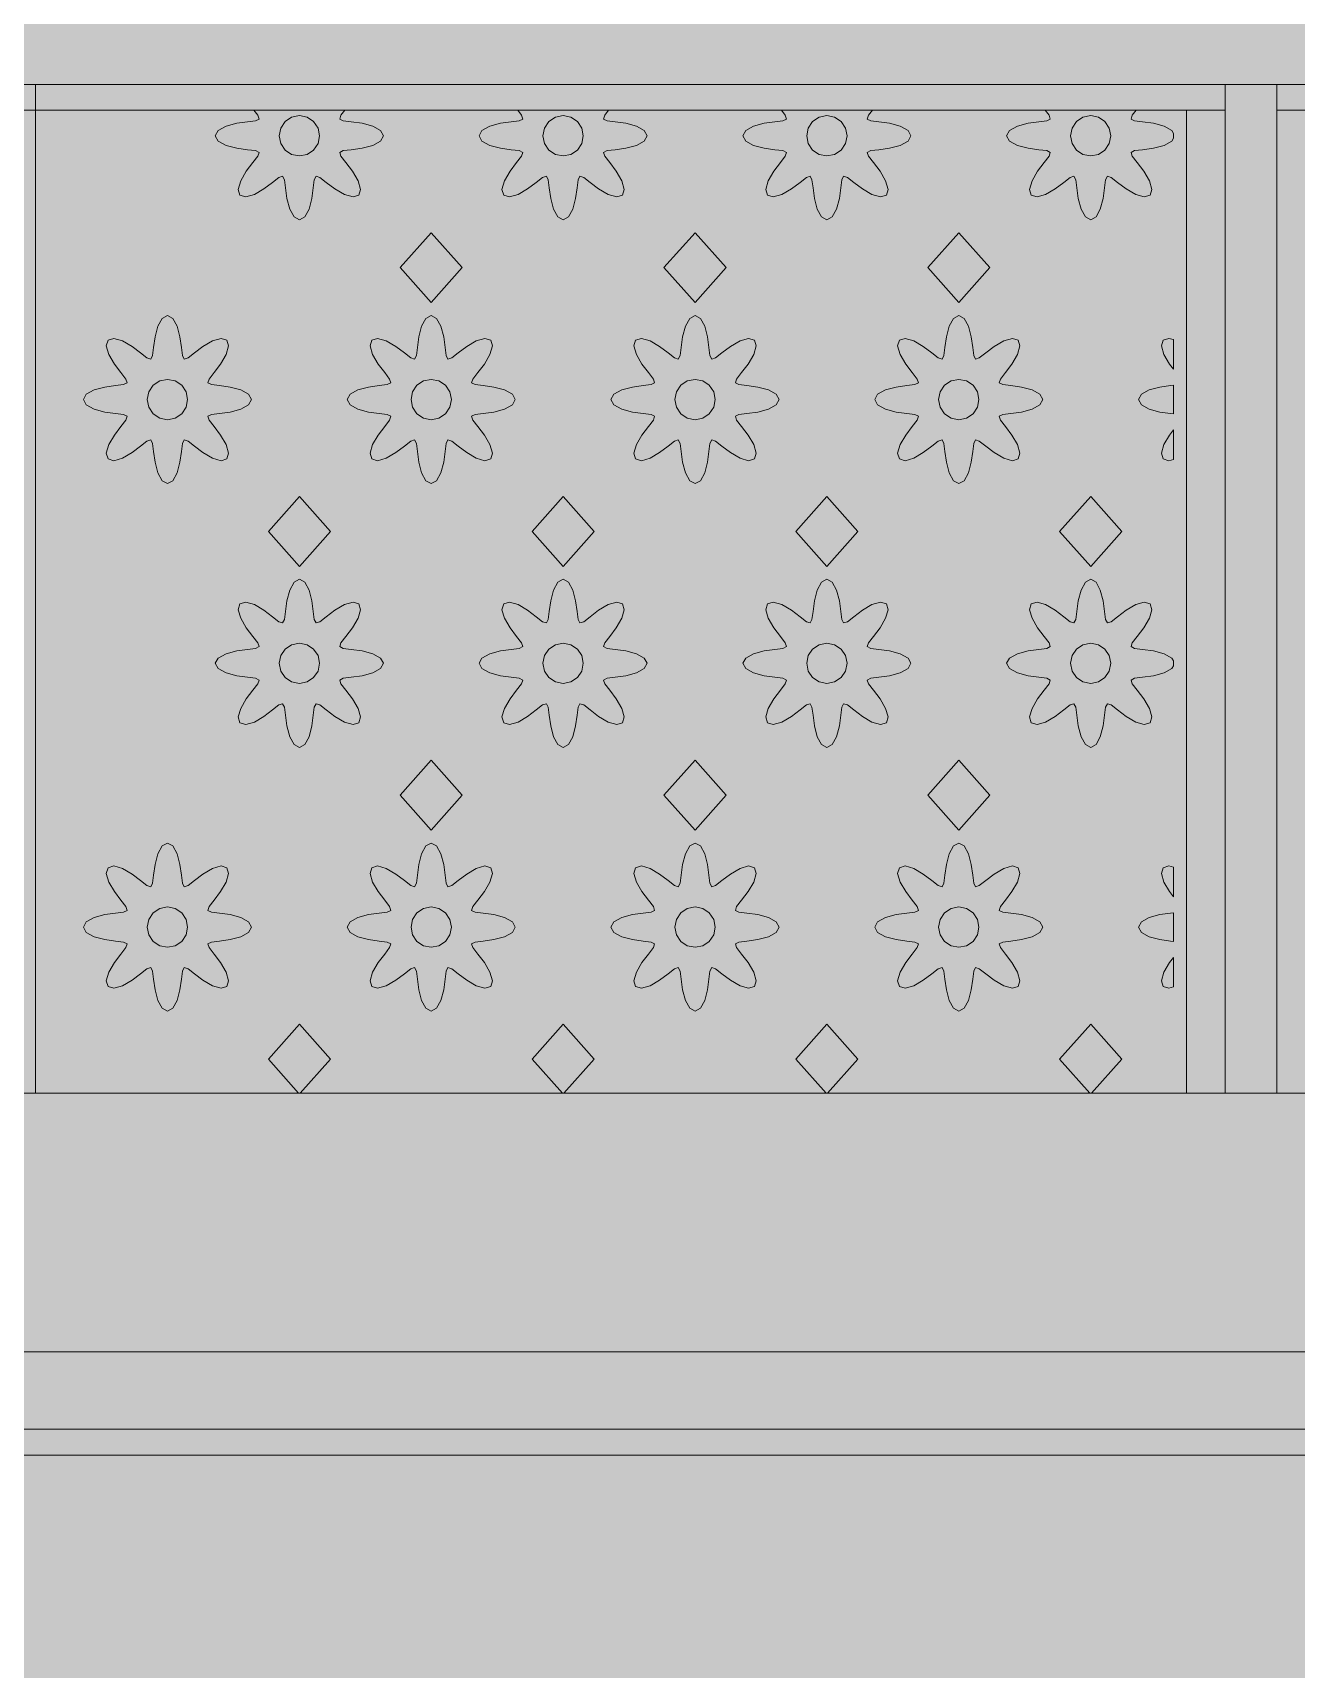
# Model space of a CAD drawing. Header units: millimetres. Extents: x -2000 to 16000, y -1200 to 12411.
# Drawn here: x 11342 to 12088, y 3492 to 4458 of the extents above; entities that cross this region are included whole.
import ezdxf

# ---------------------------------------------------------------- set-up
doc = ezdxf.new("R2010")
doc.units = ezdxf.units.MM
for name, color, linetype, lineweight, true_color in [('00_WHITE_BACKGROUND', 7, 'Continuous', 18, 0xffffff), ('02_CORNICES', 7, 'Continuous', 18, 0x000000), ('03_FRAMES_DOORS', 7, 'Continuous', 18, 0x000000), ('06_ORNAMENT', 7, 'Continuous', 18, 0x000000), ('07_RAILINGS', 7, 'Continuous', 18, 0x000000)]:
    doc.layers.add(name, color=color, linetype=linetype, lineweight=lineweight, true_color=true_color)

msp = doc.modelspace()

# ---------------------------------------------------------------- linework, layer by layer
at = {"layer": '00_WHITE_BACKGROUND', "lineweight": 18, "true_color": 0xffffff}
msp.add_solid([(-2000, -1200), (16000, -1200), (-2000, 12410.687), (16000, 12410.687)], dxfattribs=at)
at = {"layer": '02_CORNICES', "color": 7, "lineweight": 18, "true_color": 0x000000}
for points in [[(13404.5802, 3679.3893), (13068.7023, 3679.3893), (11053.4351, 3679.3893), (10717.5573, 3679.3893)], [(10519.084, 3618.3206), (13938.9313, 3618.3206), (13938.9313, 3633.5878)]]:
    msp.add_lwpolyline(points, dxfattribs=at)
at = {"layer": '03_FRAMES_DOORS', "color": 7, "lineweight": 18, "true_color": 0x000000}
for points in [[(12022.9008, 4412.2137), (11993.2366, 4412.2137), (11939.5878, 4412.2137), (11837.5115, 4412.2137), (11783.8626, 4412.2137), (11681.7863, 4412.2137), (11628.1374, 4412.2137), (11526.0611, 4412.2137), (11472.4122, 4412.2137), (11343.5115, 4412.2137), (11312.9771, 4412.2137), (11236.6412, 4412.2137)], [(12022.9008, 3832.0611), (12045.8015, 3832.0611), (12045.8015, 4412.2137), (12022.9008, 4412.2137)], [(12022.9008, 4412.2137), (12022.9008, 3832.0611)], [(12099.2366, 4412.2137), (12076.3359, 4412.2137), (12076.3359, 3832.0611), (12099.2366, 3832.0611)], [(11343.5115, 3832.0611), (11498.7939, 3832.0611), (11499.6794, 3832.0611), (11654.5191, 3832.0611), (11655.4046, 3832.0611), (11810.2443, 3832.0611), (11811.1298, 3832.0611), (11965.9695, 3832.0611), (11966.855, 3832.0611), (12022.9008, 3832.0611)]]:
    msp.add_lwpolyline(points, dxfattribs=at)
at = {"layer": '06_ORNAMENT', "color": 7, "lineweight": 18, "true_color": 0x000000}
for points in [[(11472.4122, 4412.2137), (11474.6718, 4409.3282), (11475.4046, 4407.084), (11473.2977, 4406.0153), (11468.5649, 4405.4198), (11462.2443, 4404.5649), (11455.9389, 4402.9008), (11451.313, 4400.3511), (11449.6183, 4397.2061), (11451.313, 4394.0611), (11455.9389, 4391.5115), (11462.2443, 4389.8473), (11468.5649, 4388.9771), (11473.2977, 4388.3969), (11475.4046, 4387.3282), (11474.6718, 4385.084), (11471.7405, 4381.3282), (11467.8779, 4376.2595), (11464.5954, 4370.626), (11463.1298, 4365.542), (11464.1527, 4362.1221), (11467.5725, 4361.0992), (11472.6565, 4362.5649), (11478.2901, 4365.8473), (11483.3588, 4369.6947), (11487.1145, 4372.626), (11489.3588, 4373.3588), (11490.4275, 4371.2672), (11491.0229, 4366.5344), (11491.8779, 4360.2137), (11493.542, 4353.9084), (11496.0916, 4349.2824), (11499.2366, 4347.5878), (11502.3817, 4349.2824), (11504.9313, 4353.9084), (11506.5954, 4360.2137), (11507.4504, 4366.5344), (11508.0458, 4371.2672), (11509.1145, 4373.3588), (11511.3588, 4372.626), (11515.1145, 4369.6947), (11520.1832, 4365.8473), (11525.8168, 4362.5649), (11530.9008, 4361.0992), (11534.3206, 4362.1221), (11535.3435, 4365.542), (11533.8779, 4370.626), (11530.5954, 4376.2595), (11526.7328, 4381.3282), (11523.8015, 4385.084), (11523.0687, 4387.3282), (11525.1756, 4388.3969), (11529.9084, 4388.9771), (11536.229, 4389.8473), (11542.5344, 4391.5115), (11547.1603, 4394.0611), (11548.855, 4397.2061), (11547.1603, 4400.3511), (11542.5344, 4402.9008), (11536.229, 4404.5649), (11529.9084, 4405.4198), (11525.1756, 4406.0153), (11523.0687, 4407.084), (11523.8015, 4409.3282), (11526.0611, 4412.2137)], [(11628.1374, 4412.2137), (11630.3969, 4409.3282), (11631.1298, 4407.084), (11629.0229, 4406.0153), (11624.2901, 4405.4198), (11617.9695, 4404.5649), (11611.6641, 4402.9008), (11607.0382, 4400.3511), (11605.3435, 4397.2061), (11607.0382, 4394.0611), (11611.6641, 4391.5115), (11617.9695, 4389.8473), (11624.2901, 4388.9771), (11629.0229, 4388.3969), (11631.1298, 4387.3282), (11630.3969, 4385.084), (11627.4656, 4381.3282), (11623.6031, 4376.2595), (11620.3206, 4370.626), (11618.855, 4365.542), (11619.8779, 4362.1221), (11623.2977, 4361.0992), (11628.3817, 4362.5649), (11634.0153, 4365.8473), (11639.084, 4369.6947), (11642.8397, 4372.626), (11645.084, 4373.3588), (11646.1527, 4371.2672), (11646.7481, 4366.5344), (11647.6031, 4360.2137), (11649.2672, 4353.9084), (11651.8168, 4349.2824), (11654.9618, 4347.5878), (11658.1069, 4349.2824), (11660.6565, 4353.9084), (11662.3206, 4360.2137), (11663.1756, 4366.5344), (11663.771, 4371.2672), (11664.8397, 4373.3588), (11667.084, 4372.626), (11670.8397, 4369.6947), (11675.9084, 4365.8473), (11681.542, 4362.5649), (11686.626, 4361.0992), (11690.0458, 4362.1221), (11691.0687, 4365.542), (11689.6031, 4370.626), (11686.3206, 4376.2595), (11682.458, 4381.3282), (11679.5267, 4385.084), (11678.7939, 4387.3282), (11680.9008, 4388.3969), (11685.6336, 4388.9771), (11691.9542, 4389.8473), (11698.2595, 4391.5115), (11702.8855, 4394.0611), (11704.5802, 4397.2061), (11702.8855, 4400.3511), (11698.2595, 4402.9008), (11691.9542, 4404.5649), (11685.6336, 4405.4198), (11680.9008, 4406.0153), (11678.7939, 4407.084), (11679.5267, 4409.3282), (11681.7863, 4412.2137)], [(11783.8626, 4412.2137), (11786.1221, 4409.3282), (11786.855, 4407.084), (11784.7481, 4406.0153), (11780.0153, 4405.4198), (11773.6947, 4404.5649), (11767.3893, 4402.9008), (11762.7634, 4400.3511), (11761.0687, 4397.2061), (11762.7634, 4394.0611), (11767.3893, 4391.5115), (11773.6947, 4389.8473), (11780.0153, 4388.9771), (11784.7481, 4388.3969), (11786.855, 4387.3282), (11786.1221, 4385.084), (11783.1908, 4381.3282), (11779.3282, 4376.2595), (11776.0458, 4370.626), (11774.5802, 4365.542), (11775.6031, 4362.1221), (11779.0229, 4361.0992), (11784.1069, 4362.5649), (11789.7405, 4365.8473), (11794.8092, 4369.6947), (11798.5649, 4372.626), (11800.8092, 4373.3588), (11801.8779, 4371.2672), (11802.4733, 4366.5344), (11803.3282, 4360.2137), (11804.9924, 4353.9084), (11807.542, 4349.2824), (11810.687, 4347.5878), (11813.8321, 4349.2824), (11816.3817, 4353.9084), (11818.0458, 4360.2137), (11818.9008, 4366.5344), (11819.4962, 4371.2672), (11820.5649, 4373.3588), (11822.8092, 4372.626), (11826.5649, 4369.6947), (11831.6336, 4365.8473), (11837.2672, 4362.5649), (11842.3511, 4361.0992), (11845.771, 4362.1221), (11846.7939, 4365.542), (11845.3282, 4370.626), (11842.0458, 4376.2595), (11838.1832, 4381.3282), (11835.2519, 4385.084), (11834.5191, 4387.3282), (11836.626, 4388.3969), (11841.3588, 4388.9771), (11847.6794, 4389.8473), (11853.9847, 4391.5115), (11858.6107, 4394.0611), (11860.3053, 4397.2061), (11858.6107, 4400.3511), (11853.9847, 4402.9008), (11847.6794, 4404.5649), (11841.3588, 4405.4198), (11836.626, 4406.0153), (11834.5191, 4407.084), (11835.2519, 4409.3282), (11837.5115, 4412.2137)], [(11939.5878, 4412.2137), (11941.8473, 4409.3282), (11942.5802, 4407.084), (11940.4733, 4406.0153), (11935.7405, 4405.4198), (11929.4198, 4404.5649), (11923.1145, 4402.9008), (11918.4885, 4400.3511), (11916.7939, 4397.2061), (11918.4885, 4394.0611), (11923.1145, 4391.5115), (11929.4198, 4389.8473), (11935.7405, 4388.9771), (11940.4733, 4388.3969), (11942.5802, 4387.3282), (11941.8473, 4385.084), (11938.916, 4381.3282), (11935.0534, 4376.2595), (11931.771, 4370.626), (11930.3053, 4365.542), (11931.3282, 4362.1221), (11934.7481, 4361.0992), (11939.8321, 4362.5649), (11945.4656, 4365.8473), (11950.5344, 4369.6947), (11954.2901, 4372.626), (11956.5344, 4373.3588), (11957.6031, 4371.2672), (11958.1985, 4366.5344), (11959.0534, 4360.2137), (11960.7176, 4353.9084), (11963.2672, 4349.2824), (11966.4122, 4347.5878), (11969.5573, 4349.2824), (11972.1069, 4353.9084), (11973.771, 4360.2137), (11974.626, 4366.5344), (11975.2214, 4371.2672), (11976.2901, 4373.3588), (11978.5344, 4372.626), (11982.2901, 4369.6947), (11987.3588, 4365.8473), (11992.9924, 4362.5649), (11998.0763, 4361.0992), (12001.4962, 4362.1221), (12002.5191, 4365.542), (12001.0534, 4370.626), (11997.771, 4376.2595), (11993.9084, 4381.3282), (11990.9771, 4385.084), (11990.2443, 4387.3282), (11992.3511, 4388.3969), (11997.084, 4388.9771), (12003.4046, 4389.8473), (12009.7099, 4391.5115), (12014.3359, 4394.0611), (12015.2672, 4395.7863), (12015.2672, 4398.6107), (12014.3359, 4400.3511), (12009.7099, 4402.9008), (12003.4046, 4404.5649), (11997.084, 4405.4198), (11992.3511, 4406.0153), (11990.2443, 4407.084), (11990.9771, 4409.3282), (11993.2366, 4412.2137)], [(11499.6794, 3832.0611), (11517.5573, 3852.1679), (11499.2366, 3872.7786), (11480.916, 3852.1679), (11498.7939, 3832.0611)], [(11655.4046, 3832.0611), (11673.2824, 3852.1679), (11654.9618, 3872.7786), (11636.6412, 3852.1679), (11654.5191, 3832.0611)], [(11811.1298, 3832.0611), (11829.0076, 3852.1679), (11810.687, 3872.7786), (11792.3664, 3852.1679), (11810.2443, 3832.0611)], [(11966.855, 3832.0611), (11984.7328, 3852.1679), (11966.4122, 3872.7786), (11948.0916, 3852.1679), (11965.9695, 3832.0611)]]:
    msp.add_lwpolyline(points, dxfattribs=at)
for points in [[(11487.3282, 4397.2061), (11488.229, 4392.6412), (11490.8092, 4388.7786), (11494.687, 4386.1985), (11499.2366, 4385.2977), (11503.7863, 4386.1985), (11507.6641, 4388.7786), (11510.2443, 4392.6412), (11511.145, 4397.2061), (11510.2443, 4401.7557), (11507.6641, 4405.6183), (11503.7863, 4408.1985), (11499.2366, 4409.1145), (11494.687, 4408.1985), (11490.8092, 4405.6183), (11488.229, 4401.7557)], [(11643.0534, 4397.2061), (11643.9542, 4392.6412), (11646.5344, 4388.7786), (11650.4122, 4386.1985), (11654.9618, 4385.2977), (11659.5115, 4386.1985), (11663.3893, 4388.7786), (11665.9695, 4392.6412), (11666.8702, 4397.2061), (11665.9695, 4401.7557), (11663.3893, 4405.6183), (11659.5115, 4408.1985), (11654.9618, 4409.1145), (11650.4122, 4408.1985), (11646.5344, 4405.6183), (11643.9542, 4401.7557)], [(11798.7786, 4397.2061), (11799.6794, 4392.6412), (11802.2595, 4388.7786), (11806.1374, 4386.1985), (11810.687, 4385.2977), (11815.2366, 4386.1985), (11819.1145, 4388.7786), (11821.6947, 4392.6412), (11822.5954, 4397.2061), (11821.6947, 4401.7557), (11819.1145, 4405.6183), (11815.2366, 4408.1985), (11810.687, 4409.1145), (11806.1374, 4408.1985), (11802.2595, 4405.6183), (11799.6794, 4401.7557)], [(11954.5038, 4397.2061), (11955.4046, 4392.6412), (11957.9847, 4388.7786), (11961.8626, 4386.1985), (11966.4122, 4385.2977), (11970.9618, 4386.1985), (11974.8397, 4388.7786), (11977.4198, 4392.6412), (11978.3206, 4397.2061), (11977.4198, 4401.7557), (11974.8397, 4405.6183), (11970.9618, 4408.1985), (11966.4122, 4409.1145), (11961.8626, 4408.1985), (11957.9847, 4405.6183), (11955.4046, 4401.7557)], [(11558.7786, 4319.3435), (11577.0992, 4298.7328), (11595.4198, 4319.3435), (11577.0992, 4339.9542)], [(11714.5038, 4319.3435), (11732.8244, 4298.7328), (11751.145, 4319.3435), (11732.8244, 4339.9542)], [(11870.229, 4319.3435), (11888.5496, 4298.7328), (11906.8702, 4319.3435), (11888.5496, 4339.9542)], [(11371.7557, 4241.4809), (11373.4504, 4238.3359), (11378.0763, 4235.7863), (11384.3817, 4234.1221), (11390.7023, 4233.2519), (11395.4351, 4232.6718), (11397.542, 4231.6031), (11396.8092, 4229.3588), (11393.8779, 4225.6031), (11390.0153, 4220.5344), (11386.7328, 4214.9008), (11385.2672, 4209.8168), (11386.2901, 4206.3969), (11389.7099, 4205.374), (11394.7939, 4206.8397), (11400.4275, 4210.1221), (11405.4962, 4213.9695), (11409.2519, 4216.9008), (11411.4962, 4217.6336), (11412.5649, 4215.542), (11413.1603, 4210.8092), (11414.0153, 4204.4885), (11415.6794, 4198.1832), (11418.229, 4193.5573), (11421.374, 4191.8626), (11424.5191, 4193.5573), (11427.0687, 4198.1832), (11428.7328, 4204.4885), (11429.5878, 4210.8092), (11430.1832, 4215.542), (11431.2519, 4217.6336), (11433.4962, 4216.9008), (11437.2519, 4213.9695), (11442.3206, 4210.1221), (11447.9542, 4206.8397), (11453.0382, 4205.374), (11456.458, 4206.3969), (11457.4809, 4209.8168), (11456.0153, 4214.9008), (11452.7328, 4220.5344), (11448.8702, 4225.6031), (11445.9389, 4229.3588), (11445.2061, 4231.6031), (11447.313, 4232.6718), (11452.0458, 4233.2519), (11458.3664, 4234.1221), (11464.6718, 4235.7863), (11469.2977, 4238.3359), (11470.9924, 4241.4809), (11469.2977, 4244.626), (11464.6718, 4247.1756), (11458.3664, 4248.8397), (11452.0458, 4249.6947), (11447.313, 4250.2901), (11445.2061, 4251.3588), (11445.9389, 4253.6031), (11448.8702, 4257.3588), (11452.7328, 4262.4275), (11456.0153, 4268.0611), (11457.4809, 4273.145), (11456.458, 4276.5649), (11453.0382, 4277.5878), (11447.9542, 4276.1221), (11442.3206, 4272.8397), (11437.2519, 4268.9771), (11433.4962, 4266.0458), (11431.2519, 4265.313), (11430.1832, 4267.4198), (11429.5878, 4272.1527), (11428.7328, 4278.458), (11427.0687, 4284.7634), (11424.5191, 4289.4046), (11421.374, 4291.0992), (11418.229, 4289.4046), (11415.6794, 4284.7634), (11414.0153, 4278.458), (11413.1603, 4272.1527), (11412.5649, 4267.4198), (11411.4962, 4265.313), (11409.2519, 4266.0458), (11405.4962, 4268.9771), (11400.4275, 4272.8397), (11394.7939, 4276.1221), (11389.7099, 4277.5878), (11386.2901, 4276.5649), (11385.2672, 4273.145), (11386.7328, 4268.0611), (11390.0153, 4262.4275), (11393.8779, 4257.3588), (11396.8092, 4253.6031), (11397.542, 4251.3588), (11395.4351, 4250.2901), (11390.7023, 4249.6947), (11384.3817, 4248.8397), (11378.0763, 4247.1756), (11373.4504, 4244.626)], [(11527.4809, 4241.4809), (11529.1756, 4238.3359), (11533.8015, 4235.7863), (11540.1069, 4234.1221), (11546.4275, 4233.2519), (11551.1603, 4232.6718), (11553.2672, 4231.6031), (11552.5344, 4229.3588), (11549.6031, 4225.6031), (11545.7405, 4220.5344), (11542.458, 4214.9008), (11540.9924, 4209.8168), (11542.0153, 4206.3969), (11545.4351, 4205.374), (11550.5191, 4206.8397), (11556.1527, 4210.1221), (11561.2214, 4213.9695), (11564.9771, 4216.9008), (11567.2214, 4217.6336), (11568.2901, 4215.542), (11568.8855, 4210.8092), (11569.7405, 4204.4885), (11571.4046, 4198.1832), (11573.9542, 4193.5573), (11577.0992, 4191.8626), (11580.2443, 4193.5573), (11582.7939, 4198.1832), (11584.458, 4204.4885), (11585.313, 4210.8092), (11585.9084, 4215.542), (11586.9771, 4217.6336), (11589.2214, 4216.9008), (11592.9771, 4213.9695), (11598.0458, 4210.1221), (11603.6794, 4206.8397), (11608.7634, 4205.374), (11612.1832, 4206.3969), (11613.2061, 4209.8168), (11611.7405, 4214.9008), (11608.458, 4220.5344), (11604.5954, 4225.6031), (11601.6641, 4229.3588), (11600.9313, 4231.6031), (11603.0382, 4232.6718), (11607.771, 4233.2519), (11614.0916, 4234.1221), (11620.3969, 4235.7863), (11625.0229, 4238.3359), (11626.7176, 4241.4809), (11625.0229, 4244.626), (11620.3969, 4247.1756), (11614.0916, 4248.8397), (11607.771, 4249.6947), (11603.0382, 4250.2901), (11600.9313, 4251.3588), (11601.6641, 4253.6031), (11604.5954, 4257.3588), (11608.458, 4262.4275), (11611.7405, 4268.0611), (11613.2061, 4273.145), (11612.1832, 4276.5649), (11608.7634, 4277.5878), (11603.6794, 4276.1221), (11598.0458, 4272.8397), (11592.9771, 4268.9771), (11589.2214, 4266.0458), (11586.9771, 4265.313), (11585.9084, 4267.4198), (11585.313, 4272.1527), (11584.458, 4278.458), (11582.7939, 4284.7634), (11580.2443, 4289.4046), (11577.0992, 4291.0992), (11573.9542, 4289.4046), (11571.4046, 4284.7634), (11569.7405, 4278.458), (11568.8855, 4272.1527), (11568.2901, 4267.4198), (11567.2214, 4265.313), (11564.9771, 4266.0458), (11561.2214, 4268.9771), (11556.1527, 4272.8397), (11550.5191, 4276.1221), (11545.4351, 4277.5878), (11542.0153, 4276.5649), (11540.9924, 4273.145), (11542.458, 4268.0611), (11545.7405, 4262.4275), (11549.6031, 4257.3588), (11552.5344, 4253.6031), (11553.2672, 4251.3588), (11551.1603, 4250.2901), (11546.4275, 4249.6947), (11540.1069, 4248.8397), (11533.8015, 4247.1756), (11529.1756, 4244.626)], [(11683.2061, 4241.4809), (11684.9008, 4238.3359), (11689.5267, 4235.7863), (11695.8321, 4234.1221), (11702.1527, 4233.2519), (11706.8855, 4232.6718), (11708.9924, 4231.6031), (11708.2595, 4229.3588), (11705.3282, 4225.6031), (11701.4656, 4220.5344), (11698.1832, 4214.9008), (11696.7176, 4209.8168), (11697.7405, 4206.3969), (11701.1603, 4205.374), (11706.2443, 4206.8397), (11711.8779, 4210.1221), (11716.9466, 4213.9695), (11720.7023, 4216.9008), (11722.9466, 4217.6336), (11724.0153, 4215.542), (11724.6107, 4210.8092), (11725.4656, 4204.4885), (11727.1298, 4198.1832), (11729.6794, 4193.5573), (11732.8244, 4191.8626), (11735.9695, 4193.5573), (11738.5191, 4198.1832), (11740.1832, 4204.4885), (11741.0382, 4210.8092), (11741.6336, 4215.542), (11742.7023, 4217.6336), (11744.9466, 4216.9008), (11748.7023, 4213.9695), (11753.771, 4210.1221), (11759.4046, 4206.8397), (11764.4885, 4205.374), (11767.9084, 4206.3969), (11768.9313, 4209.8168), (11767.4656, 4214.9008), (11764.1832, 4220.5344), (11760.3206, 4225.6031), (11757.3893, 4229.3588), (11756.6565, 4231.6031), (11758.7634, 4232.6718), (11763.4962, 4233.2519), (11769.8168, 4234.1221), (11776.1221, 4235.7863), (11780.7481, 4238.3359), (11782.4427, 4241.4809), (11780.7481, 4244.626), (11776.1221, 4247.1756), (11769.8168, 4248.8397), (11763.4962, 4249.6947), (11758.7634, 4250.2901), (11756.6565, 4251.3588), (11757.3893, 4253.6031), (11760.3206, 4257.3588), (11764.1832, 4262.4275), (11767.4656, 4268.0611), (11768.9313, 4273.145), (11767.9084, 4276.5649), (11764.4885, 4277.5878), (11759.4046, 4276.1221), (11753.771, 4272.8397), (11748.7023, 4268.9771), (11744.9466, 4266.0458), (11742.7023, 4265.313), (11741.6336, 4267.4198), (11741.0382, 4272.1527), (11740.1832, 4278.458), (11738.5191, 4284.7634), (11735.9695, 4289.4046), (11732.8244, 4291.0992), (11729.6794, 4289.4046), (11727.1298, 4284.7634), (11725.4656, 4278.458), (11724.6107, 4272.1527), (11724.0153, 4267.4198), (11722.9466, 4265.313), (11720.7023, 4266.0458), (11716.9466, 4268.9771), (11711.8779, 4272.8397), (11706.2443, 4276.1221), (11701.1603, 4277.5878), (11697.7405, 4276.5649), (11696.7176, 4273.145), (11698.1832, 4268.0611), (11701.4656, 4262.4275), (11705.3282, 4257.3588), (11708.2595, 4253.6031), (11708.9924, 4251.3588), (11706.8855, 4250.2901), (11702.1527, 4249.6947), (11695.8321, 4248.8397), (11689.5267, 4247.1756), (11684.9008, 4244.626)], [(11838.9313, 4241.4809), (11840.626, 4238.3359), (11845.2519, 4235.7863), (11851.5573, 4234.1221), (11857.8779, 4233.2519), (11862.6107, 4232.6718), (11864.7176, 4231.6031), (11863.9847, 4229.3588), (11861.0534, 4225.6031), (11857.1908, 4220.5344), (11853.9084, 4214.9008), (11852.4427, 4209.8168), (11853.4656, 4206.3969), (11856.8855, 4205.374), (11861.9695, 4206.8397), (11867.6031, 4210.1221), (11872.6718, 4213.9695), (11876.4275, 4216.9008), (11878.6718, 4217.6336), (11879.7405, 4215.542), (11880.3359, 4210.8092), (11881.1908, 4204.4885), (11882.855, 4198.1832), (11885.4046, 4193.5573), (11888.5496, 4191.8626), (11891.6947, 4193.5573), (11894.2443, 4198.1832), (11895.9084, 4204.4885), (11896.7634, 4210.8092), (11897.3588, 4215.542), (11898.4275, 4217.6336), (11900.6718, 4216.9008), (11904.4275, 4213.9695), (11909.4962, 4210.1221), (11915.1298, 4206.8397), (11920.2137, 4205.374), (11923.6336, 4206.3969), (11924.6565, 4209.8168), (11923.1908, 4214.9008), (11919.9084, 4220.5344), (11916.0458, 4225.6031), (11913.1145, 4229.3588), (11912.3817, 4231.6031), (11914.4885, 4232.6718), (11919.2214, 4233.2519), (11925.542, 4234.1221), (11931.8473, 4235.7863), (11936.4733, 4238.3359), (11938.1679, 4241.4809), (11936.4733, 4244.626), (11931.8473, 4247.1756), (11925.542, 4248.8397), (11919.2214, 4249.6947), (11914.4885, 4250.2901), (11912.3817, 4251.3588), (11913.1145, 4253.6031), (11916.0458, 4257.3588), (11919.9084, 4262.4275), (11923.1908, 4268.0611), (11924.6565, 4273.145), (11923.6336, 4276.5649), (11920.2137, 4277.5878), (11915.1298, 4276.1221), (11909.4962, 4272.8397), (11904.4275, 4268.9771), (11900.6718, 4266.0458), (11898.4275, 4265.313), (11897.3588, 4267.4198), (11896.7634, 4272.1527), (11895.9084, 4278.458), (11894.2443, 4284.7634), (11891.6947, 4289.4046), (11888.5496, 4291.0992), (11885.4046, 4289.4046), (11882.855, 4284.7634), (11881.1908, 4278.458), (11880.3359, 4272.1527), (11879.7405, 4267.4198), (11878.6718, 4265.313), (11876.4275, 4266.0458), (11872.6718, 4268.9771), (11867.6031, 4272.8397), (11861.9695, 4276.1221), (11856.8855, 4277.5878), (11853.4656, 4276.5649), (11852.4427, 4273.145), (11853.9084, 4268.0611), (11857.1908, 4262.4275), (11861.0534, 4257.3588), (11863.9847, 4253.6031), (11864.7176, 4251.3588), (11862.6107, 4250.2901), (11857.8779, 4249.6947), (11851.5573, 4248.8397), (11845.2519, 4247.1756), (11840.626, 4244.626)], [(12008.1679, 4273.145), (12009.6336, 4268.0611), (12012.916, 4262.4275), (12015.2672, 4259.3435), (12015.2672, 4276.8244), (12012.6107, 4277.5878), (12009.1908, 4276.5649)], [(11409.4656, 4241.4809), (11410.3664, 4236.916), (11412.9466, 4233.0534), (11416.8244, 4230.4733), (11421.374, 4229.5725), (11425.9237, 4230.4733), (11429.8015, 4233.0534), (11432.3817, 4236.916), (11433.2824, 4241.4809), (11432.3817, 4246.0305), (11429.8015, 4249.8931), (11425.9237, 4252.4733), (11421.374, 4253.3893), (11416.8244, 4252.4733), (11412.9466, 4249.8931), (11410.3664, 4246.0305)], [(11565.1908, 4241.4809), (11566.0916, 4236.916), (11568.6718, 4233.0534), (11572.5496, 4230.4733), (11577.0992, 4229.5725), (11581.6489, 4230.4733), (11585.5267, 4233.0534), (11588.1069, 4236.916), (11589.0076, 4241.4809), (11588.1069, 4246.0305), (11585.5267, 4249.8931), (11581.6489, 4252.4733), (11577.0992, 4253.3893), (11572.5496, 4252.4733), (11568.6718, 4249.8931), (11566.0916, 4246.0305)], [(11720.916, 4241.4809), (11721.8168, 4236.916), (11724.3969, 4233.0534), (11728.2748, 4230.4733), (11732.8244, 4229.5725), (11737.374, 4230.4733), (11741.2519, 4233.0534), (11743.8321, 4236.916), (11744.7328, 4241.4809), (11743.8321, 4246.0305), (11741.2519, 4249.8931), (11737.374, 4252.4733), (11732.8244, 4253.3893), (11728.2748, 4252.4733), (11724.3969, 4249.8931), (11721.8168, 4246.0305)], [(11876.6412, 4241.4809), (11877.542, 4236.916), (11880.1221, 4233.0534), (11884, 4230.4733), (11888.5496, 4229.5725), (11893.0992, 4230.4733), (11896.9771, 4233.0534), (11899.5573, 4236.916), (11900.458, 4241.4809), (11899.5573, 4246.0305), (11896.9771, 4249.8931), (11893.0992, 4252.4733), (11888.5496, 4253.3893), (11884, 4252.4733), (11880.1221, 4249.8931), (11877.542, 4246.0305)], [(11994.6565, 4241.4809), (11996.3511, 4238.3359), (12000.9771, 4235.7863), (12007.2824, 4234.1221), (12013.6031, 4233.2519), (12015.2672, 4233.0534), (12015.2672, 4249.9084), (12013.6031, 4249.6947), (12007.2824, 4248.8397), (12000.9771, 4247.1756), (11996.3511, 4244.626)], [(12008.1679, 4209.8168), (12009.1908, 4206.3969), (12012.6107, 4205.374), (12015.2672, 4206.1374), (12015.2672, 4223.6183), (12012.916, 4220.5344), (12009.6336, 4214.9008)], [(11480.916, 4163.6183), (11499.2366, 4143.0076), (11517.5573, 4163.6183), (11499.2366, 4184.229)], [(11636.6412, 4163.6183), (11654.9618, 4143.0076), (11673.2824, 4163.6183), (11654.9618, 4184.229)], [(11792.3664, 4163.6183), (11810.687, 4143.0076), (11829.0076, 4163.6183), (11810.687, 4184.229)], [(11948.0916, 4163.6183), (11966.4122, 4143.0076), (11984.7328, 4163.6183), (11966.4122, 4184.229)], [(11449.6183, 4085.7557), (11451.313, 4082.6107), (11455.9389, 4080.0611), (11462.2443, 4078.3969), (11468.5649, 4077.5267), (11473.2977, 4076.9466), (11475.4046, 4075.8779), (11474.6718, 4073.6336), (11471.7405, 4069.8779), (11467.8779, 4064.8092), (11464.5954, 4059.1756), (11463.1298, 4054.0916), (11464.1527, 4050.6718), (11467.5725, 4049.6489), (11472.6565, 4051.1145), (11478.2901, 4054.3969), (11483.3588, 4058.2595), (11487.1145, 4061.1756), (11489.3588, 4061.9084), (11490.4275, 4059.8168), (11491.0229, 4055.084), (11491.8779, 4048.7634), (11493.542, 4042.458), (11496.0916, 4037.8321), (11499.2366, 4036.1374), (11502.3817, 4037.8321), (11504.9313, 4042.458), (11506.5954, 4048.7634), (11507.4504, 4055.084), (11508.0458, 4059.8168), (11509.1145, 4061.9084), (11511.3588, 4061.1756), (11515.1145, 4058.2595), (11520.1832, 4054.3969), (11525.8168, 4051.1145), (11530.9008, 4049.6489), (11534.3206, 4050.6718), (11535.3435, 4054.0916), (11533.8779, 4059.1756), (11530.5954, 4064.8092), (11526.7328, 4069.8779), (11523.8015, 4073.6336), (11523.0687, 4075.8779), (11525.1756, 4076.9466), (11529.9084, 4077.5267), (11536.229, 4078.3969), (11542.5344, 4080.0611), (11547.1603, 4082.6107), (11548.855, 4085.7557), (11547.1603, 4088.9008), (11542.5344, 4091.4504), (11536.229, 4093.1145), (11529.9084, 4093.9695), (11525.1756, 4094.5649), (11523.0687, 4095.6336), (11523.8015, 4097.8779), (11526.7328, 4101.6336), (11530.5954, 4106.7023), (11533.8779, 4112.3359), (11535.3435, 4117.4198), (11534.3206, 4120.8397), (11530.9008, 4121.8626), (11525.8168, 4120.3969), (11520.1832, 4117.1145), (11515.1145, 4113.2519), (11511.3588, 4110.3206), (11509.1145, 4109.5878), (11508.0458, 4111.6947), (11507.4504, 4116.4275), (11506.5954, 4122.7328), (11504.9313, 4129.0382), (11502.3817, 4133.6794), (11499.2366, 4135.374), (11496.0916, 4133.6794), (11493.542, 4129.0382), (11491.8779, 4122.7328), (11491.0229, 4116.4275), (11490.4275, 4111.6947), (11489.3588, 4109.5878), (11487.1145, 4110.3206), (11483.3588, 4113.2519), (11478.2901, 4117.1145), (11472.6565, 4120.3969), (11467.5725, 4121.8626), (11464.1527, 4120.8397), (11463.1298, 4117.4198), (11464.5954, 4112.3359), (11467.8779, 4106.7023), (11471.7405, 4101.6336), (11474.6718, 4097.8779), (11475.4046, 4095.6336), (11473.2977, 4094.5649), (11468.5649, 4093.9695), (11462.2443, 4093.1145), (11455.9389, 4091.4504), (11451.313, 4088.9008)], [(11605.3435, 4085.7557), (11607.0382, 4082.6107), (11611.6641, 4080.0611), (11617.9695, 4078.3969), (11624.2901, 4077.5267), (11629.0229, 4076.9466), (11631.1298, 4075.8779), (11630.3969, 4073.6336), (11627.4656, 4069.8779), (11623.6031, 4064.8092), (11620.3206, 4059.1756), (11618.855, 4054.0916), (11619.8779, 4050.6718), (11623.2977, 4049.6489), (11628.3817, 4051.1145), (11634.0153, 4054.3969), (11639.084, 4058.2595), (11642.8397, 4061.1756), (11645.084, 4061.9084), (11646.1527, 4059.8168), (11646.7481, 4055.084), (11647.6031, 4048.7634), (11649.2672, 4042.458), (11651.8168, 4037.8321), (11654.9618, 4036.1374), (11658.1069, 4037.8321), (11660.6565, 4042.458), (11662.3206, 4048.7634), (11663.1756, 4055.084), (11663.771, 4059.8168), (11664.8397, 4061.9084), (11667.084, 4061.1756), (11670.8397, 4058.2595), (11675.9084, 4054.3969), (11681.542, 4051.1145), (11686.626, 4049.6489), (11690.0458, 4050.6718), (11691.0687, 4054.0916), (11689.6031, 4059.1756), (11686.3206, 4064.8092), (11682.458, 4069.8779), (11679.5267, 4073.6336), (11678.7939, 4075.8779), (11680.9008, 4076.9466), (11685.6336, 4077.5267), (11691.9542, 4078.3969), (11698.2595, 4080.0611), (11702.8855, 4082.6107), (11704.5802, 4085.7557), (11702.8855, 4088.9008), (11698.2595, 4091.4504), (11691.9542, 4093.1145), (11685.6336, 4093.9695), (11680.9008, 4094.5649), (11678.7939, 4095.6336), (11679.5267, 4097.8779), (11682.458, 4101.6336), (11686.3206, 4106.7023), (11689.6031, 4112.3359), (11691.0687, 4117.4198), (11690.0458, 4120.8397), (11686.626, 4121.8626), (11681.542, 4120.3969), (11675.9084, 4117.1145), (11670.8397, 4113.2519), (11667.084, 4110.3206), (11664.8397, 4109.5878), (11663.771, 4111.6947), (11663.1756, 4116.4275), (11662.3206, 4122.7328), (11660.6565, 4129.0382), (11658.1069, 4133.6794), (11654.9618, 4135.374), (11651.8168, 4133.6794), (11649.2672, 4129.0382), (11647.6031, 4122.7328), (11646.7481, 4116.4275), (11646.1527, 4111.6947), (11645.084, 4109.5878), (11642.8397, 4110.3206), (11639.084, 4113.2519), (11634.0153, 4117.1145), (11628.3817, 4120.3969), (11623.2977, 4121.8626), (11619.8779, 4120.8397), (11618.855, 4117.4198), (11620.3206, 4112.3359), (11623.6031, 4106.7023), (11627.4656, 4101.6336), (11630.3969, 4097.8779), (11631.1298, 4095.6336), (11629.0229, 4094.5649), (11624.2901, 4093.9695), (11617.9695, 4093.1145), (11611.6641, 4091.4504), (11607.0382, 4088.9008)], [(11761.0687, 4085.7557), (11762.7634, 4082.6107), (11767.3893, 4080.0611), (11773.6947, 4078.3969), (11780.0153, 4077.5267), (11784.7481, 4076.9466), (11786.855, 4075.8779), (11786.1221, 4073.6336), (11783.1908, 4069.8779), (11779.3282, 4064.8092), (11776.0458, 4059.1756), (11774.5802, 4054.0916), (11775.6031, 4050.6718), (11779.0229, 4049.6489), (11784.1069, 4051.1145), (11789.7405, 4054.3969), (11794.8092, 4058.2595), (11798.5649, 4061.1756), (11800.8092, 4061.9084), (11801.8779, 4059.8168), (11802.4733, 4055.084), (11803.3282, 4048.7634), (11804.9924, 4042.458), (11807.542, 4037.8321), (11810.687, 4036.1374), (11813.8321, 4037.8321), (11816.3817, 4042.458), (11818.0458, 4048.7634), (11818.9008, 4055.084), (11819.4962, 4059.8168), (11820.5649, 4061.9084), (11822.8092, 4061.1756), (11826.5649, 4058.2595), (11831.6336, 4054.3969), (11837.2672, 4051.1145), (11842.3511, 4049.6489), (11845.771, 4050.6718), (11846.7939, 4054.0916), (11845.3282, 4059.1756), (11842.0458, 4064.8092), (11838.1832, 4069.8779), (11835.2519, 4073.6336), (11834.5191, 4075.8779), (11836.626, 4076.9466), (11841.3588, 4077.5267), (11847.6794, 4078.3969), (11853.9847, 4080.0611), (11858.6107, 4082.6107), (11860.3053, 4085.7557), (11858.6107, 4088.9008), (11853.9847, 4091.4504), (11847.6794, 4093.1145), (11841.3588, 4093.9695), (11836.626, 4094.5649), (11834.5191, 4095.6336), (11835.2519, 4097.8779), (11838.1832, 4101.6336), (11842.0458, 4106.7023), (11845.3282, 4112.3359), (11846.7939, 4117.4198), (11845.771, 4120.8397), (11842.3511, 4121.8626), (11837.2672, 4120.3969), (11831.6336, 4117.1145), (11826.5649, 4113.2519), (11822.8092, 4110.3206), (11820.5649, 4109.5878), (11819.4962, 4111.6947), (11818.9008, 4116.4275), (11818.0458, 4122.7328), (11816.3817, 4129.0382), (11813.8321, 4133.6794), (11810.687, 4135.374), (11807.542, 4133.6794), (11804.9924, 4129.0382), (11803.3282, 4122.7328), (11802.4733, 4116.4275), (11801.8779, 4111.6947), (11800.8092, 4109.5878), (11798.5649, 4110.3206), (11794.8092, 4113.2519), (11789.7405, 4117.1145), (11784.1069, 4120.3969), (11779.0229, 4121.8626), (11775.6031, 4120.8397), (11774.5802, 4117.4198), (11776.0458, 4112.3359), (11779.3282, 4106.7023), (11783.1908, 4101.6336), (11786.1221, 4097.8779), (11786.855, 4095.6336), (11784.7481, 4094.5649), (11780.0153, 4093.9695), (11773.6947, 4093.1145), (11767.3893, 4091.4504), (11762.7634, 4088.9008)], [(11916.7939, 4085.7557), (11918.4885, 4082.6107), (11923.1145, 4080.0611), (11929.4198, 4078.3969), (11935.7405, 4077.5267), (11940.4733, 4076.9466), (11942.5802, 4075.8779), (11941.8473, 4073.6336), (11938.916, 4069.8779), (11935.0534, 4064.8092), (11931.771, 4059.1756), (11930.3053, 4054.0916), (11931.3282, 4050.6718), (11934.7481, 4049.6489), (11939.8321, 4051.1145), (11945.4656, 4054.3969), (11950.5344, 4058.2595), (11954.2901, 4061.1756), (11956.5344, 4061.9084), (11957.6031, 4059.8168), (11958.1985, 4055.084), (11959.0534, 4048.7634), (11960.7176, 4042.458), (11963.2672, 4037.8321), (11966.4122, 4036.1374), (11969.5573, 4037.8321), (11972.1069, 4042.458), (11973.771, 4048.7634), (11974.626, 4055.084), (11975.2214, 4059.8168), (11976.2901, 4061.9084), (11978.5344, 4061.1756), (11982.2901, 4058.2595), (11987.3588, 4054.3969), (11992.9924, 4051.1145), (11998.0763, 4049.6489), (12001.4962, 4050.6718), (12002.5191, 4054.0916), (12001.0534, 4059.1756), (11997.771, 4064.8092), (11993.9084, 4069.8779), (11990.9771, 4073.6336), (11990.2443, 4075.8779), (11992.3511, 4076.9466), (11997.084, 4077.5267), (12003.4046, 4078.3969), (12009.7099, 4080.0611), (12014.3359, 4082.6107), (12015.2672, 4084.3359), (12015.2672, 4087.1603), (12014.3359, 4088.9008), (12009.7099, 4091.4504), (12003.4046, 4093.1145), (11997.084, 4093.9695), (11992.3511, 4094.5649), (11990.2443, 4095.6336), (11990.9771, 4097.8779), (11993.9084, 4101.6336), (11997.771, 4106.7023), (12001.0534, 4112.3359), (12002.5191, 4117.4198), (12001.4962, 4120.8397), (11998.0763, 4121.8626), (11992.9924, 4120.3969), (11987.3588, 4117.1145), (11982.2901, 4113.2519), (11978.5344, 4110.3206), (11976.2901, 4109.5878), (11975.2214, 4111.6947), (11974.626, 4116.4275), (11973.771, 4122.7328), (11972.1069, 4129.0382), (11969.5573, 4133.6794), (11966.4122, 4135.374), (11963.2672, 4133.6794), (11960.7176, 4129.0382), (11959.0534, 4122.7328), (11958.1985, 4116.4275), (11957.6031, 4111.6947), (11956.5344, 4109.5878), (11954.2901, 4110.3206), (11950.5344, 4113.2519), (11945.4656, 4117.1145), (11939.8321, 4120.3969), (11934.7481, 4121.8626), (11931.3282, 4120.8397), (11930.3053, 4117.4198), (11931.771, 4112.3359), (11935.0534, 4106.7023), (11938.916, 4101.6336), (11941.8473, 4097.8779), (11942.5802, 4095.6336), (11940.4733, 4094.5649), (11935.7405, 4093.9695), (11929.4198, 4093.1145), (11923.1145, 4091.4504), (11918.4885, 4088.9008)], [(11487.3282, 4085.7557), (11488.229, 4081.1908), (11490.8092, 4077.3282), (11494.687, 4074.7481), (11499.2366, 4073.8473), (11503.7863, 4074.7481), (11507.6641, 4077.3282), (11510.2443, 4081.1908), (11511.145, 4085.7557), (11510.2443, 4090.3053), (11507.6641, 4094.1679), (11503.7863, 4096.7481), (11499.2366, 4097.6641), (11494.687, 4096.7481), (11490.8092, 4094.1679), (11488.229, 4090.3053)], [(11643.0534, 4085.7557), (11643.9542, 4081.1908), (11646.5344, 4077.3282), (11650.4122, 4074.7481), (11654.9618, 4073.8473), (11659.5115, 4074.7481), (11663.3893, 4077.3282), (11665.9695, 4081.1908), (11666.8702, 4085.7557), (11665.9695, 4090.3053), (11663.3893, 4094.1679), (11659.5115, 4096.7481), (11654.9618, 4097.6641), (11650.4122, 4096.7481), (11646.5344, 4094.1679), (11643.9542, 4090.3053)], [(11798.7786, 4085.7557), (11799.6794, 4081.1908), (11802.2595, 4077.3282), (11806.1374, 4074.7481), (11810.687, 4073.8473), (11815.2366, 4074.7481), (11819.1145, 4077.3282), (11821.6947, 4081.1908), (11822.5954, 4085.7557), (11821.6947, 4090.3053), (11819.1145, 4094.1679), (11815.2366, 4096.7481), (11810.687, 4097.6641), (11806.1374, 4096.7481), (11802.2595, 4094.1679), (11799.6794, 4090.3053)], [(11954.5038, 4085.7557), (11955.4046, 4081.1908), (11957.9847, 4077.3282), (11961.8626, 4074.7481), (11966.4122, 4073.8473), (11970.9618, 4074.7481), (11974.8397, 4077.3282), (11977.4198, 4081.1908), (11978.3206, 4085.7557), (11977.4198, 4090.3053), (11974.8397, 4094.1679), (11970.9618, 4096.7481), (11966.4122, 4097.6641), (11961.8626, 4096.7481), (11957.9847, 4094.1679), (11955.4046, 4090.3053)], [(11558.7786, 4007.8931), (11577.0992, 3987.2824), (11595.4198, 4007.8931), (11577.0992, 4028.5038)], [(11714.5038, 4007.8931), (11732.8244, 3987.2824), (11751.145, 4007.8931), (11732.8244, 4028.5038)], [(11870.229, 4007.8931), (11888.5496, 3987.2824), (11906.8702, 4007.8931), (11888.5496, 4028.5038)], [(11371.7557, 3930.0305), (11373.4504, 3926.8855), (11378.0763, 3924.3359), (11384.3817, 3922.6718), (11390.7023, 3921.8015), (11395.4351, 3921.2214), (11397.542, 3920.1527), (11396.8092, 3917.9084), (11393.8779, 3914.1527), (11390.0153, 3909.084), (11386.7328, 3903.4504), (11385.2672, 3898.3664), (11386.2901, 3894.9466), (11389.7099, 3893.9237), (11394.7939, 3895.3893), (11400.4275, 3898.6718), (11405.4962, 3902.5191), (11409.2519, 3905.4504), (11411.4962, 3906.1832), (11412.5649, 3904.0916), (11413.1603, 3899.3588), (11414.0153, 3893.0382), (11415.6794, 3886.7328), (11418.229, 3882.1069), (11421.374, 3880.4122), (11424.5191, 3882.1069), (11427.0687, 3886.7328), (11428.7328, 3893.0382), (11429.5878, 3899.3588), (11430.1832, 3904.0916), (11431.2519, 3906.1832), (11433.4962, 3905.4504), (11437.2519, 3902.5191), (11442.3206, 3898.6718), (11447.9542, 3895.3893), (11453.0382, 3893.9237), (11456.458, 3894.9466), (11457.4809, 3898.3664), (11456.0153, 3903.4504), (11452.7328, 3909.084), (11448.8702, 3914.1527), (11445.9389, 3917.9084), (11445.2061, 3920.1527), (11447.313, 3921.2214), (11452.0458, 3921.8015), (11458.3664, 3922.6718), (11464.6718, 3924.3359), (11469.2977, 3926.8855), (11470.9924, 3930.0305), (11469.2977, 3933.1756), (11464.6718, 3935.7252), (11458.3664, 3937.3893), (11452.0458, 3938.2443), (11447.313, 3938.8397), (11445.2061, 3939.9084), (11445.9389, 3942.1527), (11448.8702, 3945.9084), (11452.7328, 3950.9771), (11456.0153, 3956.6107), (11457.4809, 3961.6947), (11456.458, 3965.1145), (11453.0382, 3966.1374), (11447.9542, 3964.6718), (11442.3206, 3961.3893), (11437.2519, 3957.5267), (11433.4962, 3954.5954), (11431.2519, 3953.8626), (11430.1832, 3955.9695), (11429.5878, 3960.7023), (11428.7328, 3967.0076), (11427.0687, 3973.313), (11424.5191, 3977.9542), (11421.374, 3979.6489), (11418.229, 3977.9542), (11415.6794, 3973.313), (11414.0153, 3967.0076), (11413.1603, 3960.7023), (11412.5649, 3955.9695), (11411.4962, 3953.8626), (11409.2519, 3954.5954), (11405.4962, 3957.5267), (11400.4275, 3961.3893), (11394.7939, 3964.6718), (11389.7099, 3966.1374), (11386.2901, 3965.1145), (11385.2672, 3961.6947), (11386.7328, 3956.6107), (11390.0153, 3950.9771), (11393.8779, 3945.9084), (11396.8092, 3942.1527), (11397.542, 3939.9084), (11395.4351, 3938.8397), (11390.7023, 3938.2443), (11384.3817, 3937.3893), (11378.0763, 3935.7252), (11373.4504, 3933.1756)], [(11527.4809, 3930.0305), (11529.1756, 3926.8855), (11533.8015, 3924.3359), (11540.1069, 3922.6718), (11546.4275, 3921.8015), (11551.1603, 3921.2214), (11553.2672, 3920.1527), (11552.5344, 3917.9084), (11549.6031, 3914.1527), (11545.7405, 3909.084), (11542.458, 3903.4504), (11540.9924, 3898.3664), (11542.0153, 3894.9466), (11545.4351, 3893.9237), (11550.5191, 3895.3893), (11556.1527, 3898.6718), (11561.2214, 3902.5191), (11564.9771, 3905.4504), (11567.2214, 3906.1832), (11568.2901, 3904.0916), (11568.8855, 3899.3588), (11569.7405, 3893.0382), (11571.4046, 3886.7328), (11573.9542, 3882.1069), (11577.0992, 3880.4122), (11580.2443, 3882.1069), (11582.7939, 3886.7328), (11584.458, 3893.0382), (11585.313, 3899.3588), (11585.9084, 3904.0916), (11586.9771, 3906.1832), (11589.2214, 3905.4504), (11592.9771, 3902.5191), (11598.0458, 3898.6718), (11603.6794, 3895.3893), (11608.7634, 3893.9237), (11612.1832, 3894.9466), (11613.2061, 3898.3664), (11611.7405, 3903.4504), (11608.458, 3909.084), (11604.5954, 3914.1527), (11601.6641, 3917.9084), (11600.9313, 3920.1527), (11603.0382, 3921.2214), (11607.771, 3921.8015), (11614.0916, 3922.6718), (11620.3969, 3924.3359), (11625.0229, 3926.8855), (11626.7176, 3930.0305), (11625.0229, 3933.1756), (11620.3969, 3935.7252), (11614.0916, 3937.3893), (11607.771, 3938.2443), (11603.0382, 3938.8397), (11600.9313, 3939.9084), (11601.6641, 3942.1527), (11604.5954, 3945.9084), (11608.458, 3950.9771), (11611.7405, 3956.6107), (11613.2061, 3961.6947), (11612.1832, 3965.1145), (11608.7634, 3966.1374), (11603.6794, 3964.6718), (11598.0458, 3961.3893), (11592.9771, 3957.5267), (11589.2214, 3954.5954), (11586.9771, 3953.8626), (11585.9084, 3955.9695), (11585.313, 3960.7023), (11584.458, 3967.0076), (11582.7939, 3973.313), (11580.2443, 3977.9542), (11577.0992, 3979.6489), (11573.9542, 3977.9542), (11571.4046, 3973.313), (11569.7405, 3967.0076), (11568.8855, 3960.7023), (11568.2901, 3955.9695), (11567.2214, 3953.8626), (11564.9771, 3954.5954), (11561.2214, 3957.5267), (11556.1527, 3961.3893), (11550.5191, 3964.6718), (11545.4351, 3966.1374), (11542.0153, 3965.1145), (11540.9924, 3961.6947), (11542.458, 3956.6107), (11545.7405, 3950.9771), (11549.6031, 3945.9084), (11552.5344, 3942.1527), (11553.2672, 3939.9084), (11551.1603, 3938.8397), (11546.4275, 3938.2443), (11540.1069, 3937.3893), (11533.8015, 3935.7252), (11529.1756, 3933.1756)], [(11683.2061, 3930.0305), (11684.9008, 3926.8855), (11689.5267, 3924.3359), (11695.8321, 3922.6718), (11702.1527, 3921.8015), (11706.8855, 3921.2214), (11708.9924, 3920.1527), (11708.2595, 3917.9084), (11705.3282, 3914.1527), (11701.4656, 3909.084), (11698.1832, 3903.4504), (11696.7176, 3898.3664), (11697.7405, 3894.9466), (11701.1603, 3893.9237), (11706.2443, 3895.3893), (11711.8779, 3898.6718), (11716.9466, 3902.5191), (11720.7023, 3905.4504), (11722.9466, 3906.1832), (11724.0153, 3904.0916), (11724.6107, 3899.3588), (11725.4656, 3893.0382), (11727.1298, 3886.7328), (11729.6794, 3882.1069), (11732.8244, 3880.4122), (11735.9695, 3882.1069), (11738.5191, 3886.7328), (11740.1832, 3893.0382), (11741.0382, 3899.3588), (11741.6336, 3904.0916), (11742.7023, 3906.1832), (11744.9466, 3905.4504), (11748.7023, 3902.5191), (11753.771, 3898.6718), (11759.4046, 3895.3893), (11764.4885, 3893.9237), (11767.9084, 3894.9466), (11768.9313, 3898.3664), (11767.4656, 3903.4504), (11764.1832, 3909.084), (11760.3206, 3914.1527), (11757.3893, 3917.9084), (11756.6565, 3920.1527), (11758.7634, 3921.2214), (11763.4962, 3921.8015), (11769.8168, 3922.6718), (11776.1221, 3924.3359), (11780.7481, 3926.8855), (11782.4427, 3930.0305), (11780.7481, 3933.1756), (11776.1221, 3935.7252), (11769.8168, 3937.3893), (11763.4962, 3938.2443), (11758.7634, 3938.8397), (11756.6565, 3939.9084), (11757.3893, 3942.1527), (11760.3206, 3945.9084), (11764.1832, 3950.9771), (11767.4656, 3956.6107), (11768.9313, 3961.6947), (11767.9084, 3965.1145), (11764.4885, 3966.1374), (11759.4046, 3964.6718), (11753.771, 3961.3893), (11748.7023, 3957.5267), (11744.9466, 3954.5954), (11742.7023, 3953.8626), (11741.6336, 3955.9695), (11741.0382, 3960.7023), (11740.1832, 3967.0076), (11738.5191, 3973.313), (11735.9695, 3977.9542), (11732.8244, 3979.6489), (11729.6794, 3977.9542), (11727.1298, 3973.313), (11725.4656, 3967.0076), (11724.6107, 3960.7023), (11724.0153, 3955.9695), (11722.9466, 3953.8626), (11720.7023, 3954.5954), (11716.9466, 3957.5267), (11711.8779, 3961.3893), (11706.2443, 3964.6718), (11701.1603, 3966.1374), (11697.7405, 3965.1145), (11696.7176, 3961.6947), (11698.1832, 3956.6107), (11701.4656, 3950.9771), (11705.3282, 3945.9084), (11708.2595, 3942.1527), (11708.9924, 3939.9084), (11706.8855, 3938.8397), (11702.1527, 3938.2443), (11695.8321, 3937.3893), (11689.5267, 3935.7252), (11684.9008, 3933.1756)], [(11838.9313, 3930.0305), (11840.626, 3926.8855), (11845.2519, 3924.3359), (11851.5573, 3922.6718), (11857.8779, 3921.8015), (11862.6107, 3921.2214), (11864.7176, 3920.1527), (11863.9847, 3917.9084), (11861.0534, 3914.1527), (11857.1908, 3909.084), (11853.9084, 3903.4504), (11852.4427, 3898.3664), (11853.4656, 3894.9466), (11856.8855, 3893.9237), (11861.9695, 3895.3893), (11867.6031, 3898.6718), (11872.6718, 3902.5191), (11876.4275, 3905.4504), (11878.6718, 3906.1832), (11879.7405, 3904.0916), (11880.3359, 3899.3588), (11881.1908, 3893.0382), (11882.855, 3886.7328), (11885.4046, 3882.1069), (11888.5496, 3880.4122), (11891.6947, 3882.1069), (11894.2443, 3886.7328), (11895.9084, 3893.0382), (11896.7634, 3899.3588), (11897.3588, 3904.0916), (11898.4275, 3906.1832), (11900.6718, 3905.4504), (11904.4275, 3902.5191), (11909.4962, 3898.6718), (11915.1298, 3895.3893), (11920.2137, 3893.9237), (11923.6336, 3894.9466), (11924.6565, 3898.3664), (11923.1908, 3903.4504), (11919.9084, 3909.084), (11916.0458, 3914.1527), (11913.1145, 3917.9084), (11912.3817, 3920.1527), (11914.4885, 3921.2214), (11919.2214, 3921.8015), (11925.542, 3922.6718), (11931.8473, 3924.3359), (11936.4733, 3926.8855), (11938.1679, 3930.0305), (11936.4733, 3933.1756), (11931.8473, 3935.7252), (11925.542, 3937.3893), (11919.2214, 3938.2443), (11914.4885, 3938.8397), (11912.3817, 3939.9084), (11913.1145, 3942.1527), (11916.0458, 3945.9084), (11919.9084, 3950.9771), (11923.1908, 3956.6107), (11924.6565, 3961.6947), (11923.6336, 3965.1145), (11920.2137, 3966.1374), (11915.1298, 3964.6718), (11909.4962, 3961.3893), (11904.4275, 3957.5267), (11900.6718, 3954.5954), (11898.4275, 3953.8626), (11897.3588, 3955.9695), (11896.7634, 3960.7023), (11895.9084, 3967.0076), (11894.2443, 3973.313), (11891.6947, 3977.9542), (11888.5496, 3979.6489), (11885.4046, 3977.9542), (11882.855, 3973.313), (11881.1908, 3967.0076), (11880.3359, 3960.7023), (11879.7405, 3955.9695), (11878.6718, 3953.8626), (11876.4275, 3954.5954), (11872.6718, 3957.5267), (11867.6031, 3961.3893), (11861.9695, 3964.6718), (11856.8855, 3966.1374), (11853.4656, 3965.1145), (11852.4427, 3961.6947), (11853.9084, 3956.6107), (11857.1908, 3950.9771), (11861.0534, 3945.9084), (11863.9847, 3942.1527), (11864.7176, 3939.9084), (11862.6107, 3938.8397), (11857.8779, 3938.2443), (11851.5573, 3937.3893), (11845.2519, 3935.7252), (11840.626, 3933.1756)], [(12008.1679, 3961.6947), (12009.6336, 3956.6107), (12012.916, 3950.9771), (12015.2672, 3947.8931), (12015.2672, 3965.374), (12012.6107, 3966.1374), (12009.1908, 3965.1145)], [(11409.4656, 3930.0305), (11410.3664, 3925.4656), (11412.9466, 3921.6031), (11416.8244, 3919.0229), (11421.374, 3918.1221), (11425.9237, 3919.0229), (11429.8015, 3921.6031), (11432.3817, 3925.4656), (11433.2824, 3930.0305), (11432.3817, 3934.5802), (11429.8015, 3938.4427), (11425.9237, 3941.0229), (11421.374, 3941.9389), (11416.8244, 3941.0229), (11412.9466, 3938.4427), (11410.3664, 3934.5802)], [(11565.1908, 3930.0305), (11566.0916, 3925.4656), (11568.6718, 3921.6031), (11572.5496, 3919.0229), (11577.0992, 3918.1221), (11581.6489, 3919.0229), (11585.5267, 3921.6031), (11588.1069, 3925.4656), (11589.0076, 3930.0305), (11588.1069, 3934.5802), (11585.5267, 3938.4427), (11581.6489, 3941.0229), (11577.0992, 3941.9389), (11572.5496, 3941.0229), (11568.6718, 3938.4427), (11566.0916, 3934.5802)], [(11720.916, 3930.0305), (11721.8168, 3925.4656), (11724.3969, 3921.6031), (11728.2748, 3919.0229), (11732.8244, 3918.1221), (11737.374, 3919.0229), (11741.2519, 3921.6031), (11743.8321, 3925.4656), (11744.7328, 3930.0305), (11743.8321, 3934.5802), (11741.2519, 3938.4427), (11737.374, 3941.0229), (11732.8244, 3941.9389), (11728.2748, 3941.0229), (11724.3969, 3938.4427), (11721.8168, 3934.5802)], [(11876.6412, 3930.0305), (11877.542, 3925.4656), (11880.1221, 3921.6031), (11884, 3919.0229), (11888.5496, 3918.1221), (11893.0992, 3919.0229), (11896.9771, 3921.6031), (11899.5573, 3925.4656), (11900.458, 3930.0305), (11899.5573, 3934.5802), (11896.9771, 3938.4427), (11893.0992, 3941.0229), (11888.5496, 3941.9389), (11884, 3941.0229), (11880.1221, 3938.4427), (11877.542, 3934.5802)], [(11994.6565, 3930.0305), (11996.3511, 3926.8855), (12000.9771, 3924.3359), (12007.2824, 3922.6718), (12013.6031, 3921.8015), (12015.2672, 3921.6031), (12015.2672, 3938.458), (12013.6031, 3938.2443), (12007.2824, 3937.3893), (12000.9771, 3935.7252), (11996.3511, 3933.1756)], [(12008.1679, 3898.3664), (12009.1908, 3894.9466), (12012.6107, 3893.9237), (12015.2672, 3894.687), (12015.2672, 3912.1679), (12012.916, 3909.084), (12009.6336, 3903.4504)]]:
    msp.add_lwpolyline(points, close=True, dxfattribs=at)
at = {"layer": '07_RAILINGS', "color": 7, "lineweight": 18, "true_color": 0x000000}
for points in [[(11312.9771, 4427.4809), (11343.5115, 4427.4809)], [(11343.5115, 4427.4809), (11343.5115, 4412.2137), (11343.5115, 3832.0611), (11312.9771, 3832.0611), (11312.9771, 4412.2137), (11312.9771, 4427.4809)], [(11343.5115, 4427.4809), (12045.8015, 4427.4809)], [(12045.8015, 4427.4809), (12076.3359, 4427.4809)], [(12045.8015, 4412.2137), (12045.8015, 4427.4809)], [(12076.3359, 4427.4809), (12809.1603, 4427.4809)], [(12076.3359, 4427.4809), (12076.3359, 4412.2137)], [(12076.3359, 3832.0611), (12045.8015, 3832.0611)], [(13068.7023, 3633.5878), (11053.4351, 3633.5878)]]:
    msp.add_lwpolyline(points, dxfattribs=at)

doc.saveas('drawing.dxf')
